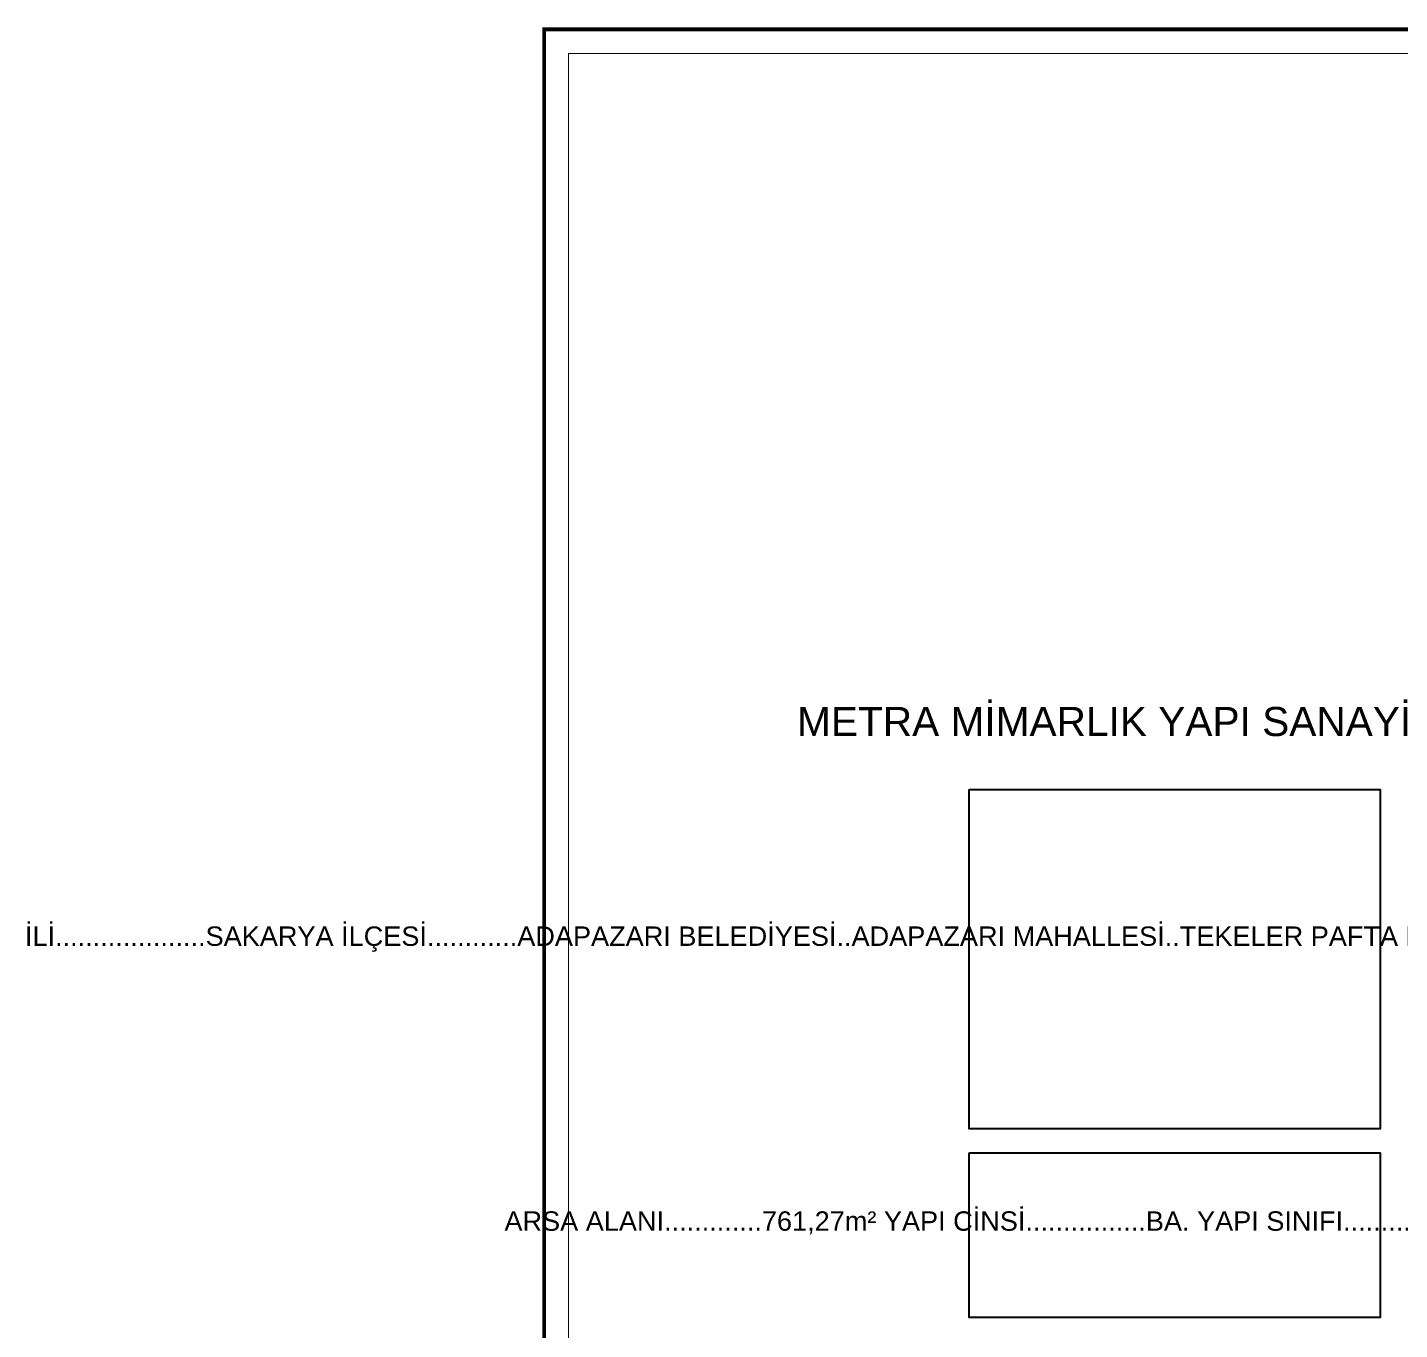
# Model space of a CAD drawing. Header units: centimetres. Extents: x -13133 to 30552, y -2 to 4552.
# Drawn here: x 1967 to 3382, y 1460 to 2802 of the extents above; entities that cross this region are included whole.
import ezdxf
from ezdxf.enums import TextEntityAlignment as Align

# ---------------------------------------------------------------- set-up
doc = ezdxf.new("R2010")
doc.units = ezdxf.units.CM
for name, color, linetype in [('ROTAS-MIMARI', 8, 'CONTINUOUS'), ('ROTAS-MIMARI-YAZI', 8, 'CONTINUOUS'), ('ROTAS-PAFTA', 7, 'CONTINUOUS')]:
    doc.layers.add(name, color=color, linetype=linetype)
doc.styles.add('ROTAS', font='arial.ttf')

msp = doc.modelspace()

# ---------------------------------------------------------------- linework, layer by layer
at = {"layer": 'ROTAS-MIMARI'}
for points in [[(2938.2, 2016.4), (3362.1, 2016.4), (3362.1, 1666.7), (2938.2, 1666.7), (2938.2, 2016.4)], [(2938.2, 1641.7), (3362.1, 1641.7), (3362.1, 1472.1), (2938.2, 1472.1), (2938.2, 1641.7)]]:
    msp.add_lwpolyline(points, dxfattribs=at)
at = {"layer": 'ROTAS-PAFTA'}
for points, const_width in [([(2500, 0), (5000, 0), (5000, 2800), (2500, 2800)], 4), ([(2525, 25), (4975, 25), (4975, 2775), (2525, 2775)], 1)]:
    msp.add_lwpolyline(points, close=True, dxfattribs=dict(at, const_width=const_width))

# ---------------------------------------------------------------- texts
at = {"layer": 'ROTAS-MIMARI-YAZI', "style": 'ROTAS'}
for s, height, p in [("METRA MİMARLIK YAPI SANAYİ VE TİCARET LİMİTED ŞİRKETİ'ne AİT", 30, (3448.1, 2086.5)), ('İLİ....................SAKARYA İLÇESİ............ADAPAZARI BELEDİYESİ..ADAPAZARI MAHALLESİ..TEKELER PAFTA NO.....G24B23B2B ADA NO.........4739 PARSEL NO....4 EMSAL.....1.05', 20, (3122.8, 1865.2)), ('ARSA ALANI.............761,27m² YAPI CİNSİ................BA. YAPI SINIFI...............3A KAT ADEDİ...............3', 20, (3110.3, 1571.5))]:
    msp.add_text(s, height=height, dxfattribs=at).set_placement(p, align=Align.MIDDLE_CENTER)

doc.saveas('drawing.dxf')
